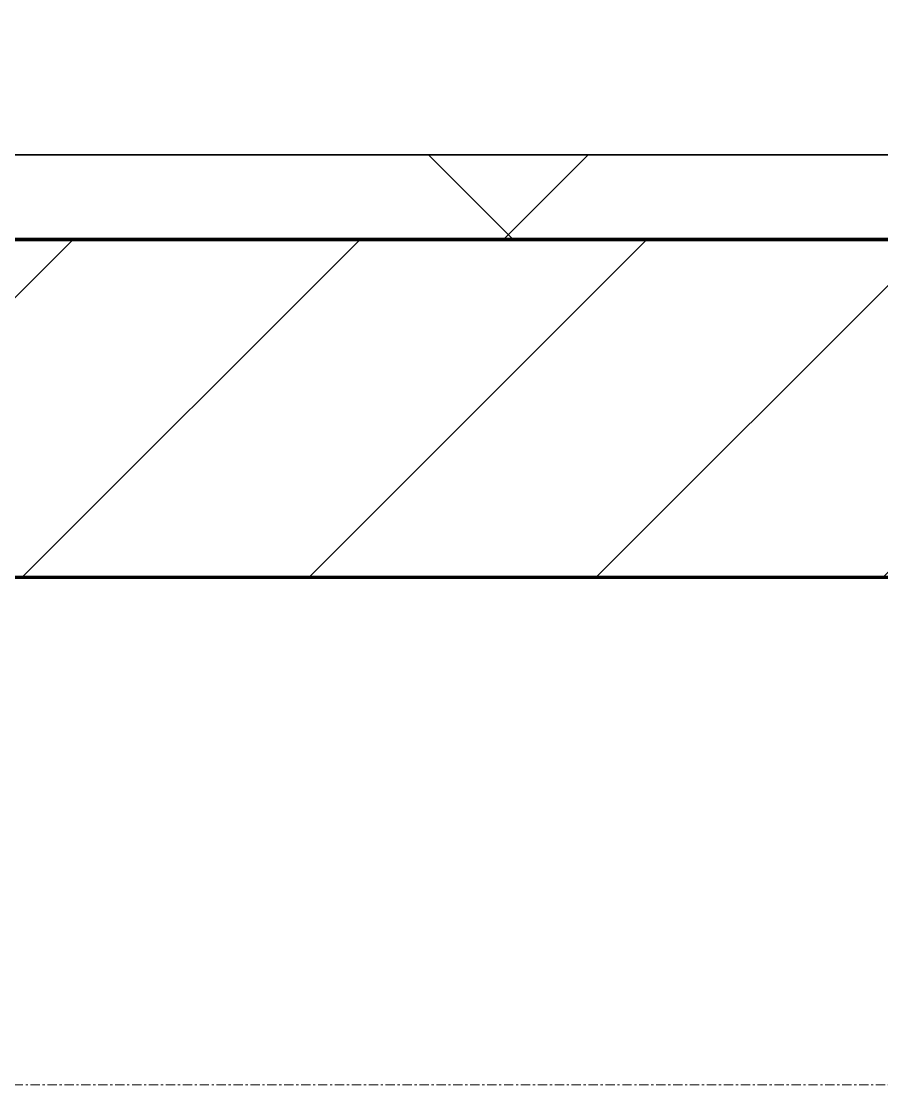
# Model space of a CAD drawing. Header units: millimetres. Extents: x -794334 to -714814, y -17806 to 22403.
# Drawn here: x -788570 to -788062, y -4321 to -3692 of the extents above; entities that cross this region are included whole.
import ezdxf
from ezdxf.xclip import XClip

# ---------------------------------------------------------------- set-up
doc = ezdxf.new("R2010")
doc.units = ezdxf.units.MM
doc.header["$XCLIPFRAME"] = 0
doc.linetypes.add('DPA_Grid _ Level 100', pattern=[10, 5.5, -1.6, 1.3, -1.6])
for name, color, linetype, lineweight in [('A-GLAZ-CURT', 2, 'Continuous', 9), ('A-WALL', 5, 'Continuous', 35), ('A-WALL-FNSH', 2, 'Continuous', 35), ('A-WALL-PATT', 1, 'Continuous', 35), ('S-GRID', 251, 'Continuous', 9), ('WALL-E', 2, 'Continuous', 35)]:
    doc.layers.add(name, color=color, linetype=linetype, lineweight=lineweight)
doc.layers.add('A11_ALU.SOLID SHEET', color=2, linetype='Continuous')

# ---------------------------------------------------------------- blocks, each defined once
blk = doc.blocks.new('*U804')
at = {"layer": 'S-GRID', "linetype": 'DPA_Grid _ Level 100'}
blk.add_line((57942.91, -7900), (-14128.88, -7900), dxfattribs=at)
blk = doc.blocks.new('PPLS-PP19_Custom Tile Pattern - Custom Tile Pattern-V41-4252-01 ENLARGED CONCOURSE LEVEL - REFLECTED CEILING PLAN - SHEET 3')
at = {"layer": 'A-GLAZ-CURT'}
for p, q in [((-300, 0), (300, 0)), ((300, 0), (-300, 0)), ((195.99, 0), (213.31, 0)), ((213.31, 0), (195.99, 0)), ((230.06, 0), (300, 0)), ((-300, -50), (300, -50)), ((300, -50), (-300, -50))]:
    blk.add_line(p, q, dxfattribs=at)
for points, knots in [([(-72.93, 0), (-75.51, 0), (-91.45, 0), (-123.96, 0), (-158.14, 0), (-171.04, 0)], [-19442.345229, -19442.345229, -19442.345229, -19442.345229, -18935.241197, -17136.203329, -16155.303362, -16155.303362, -16155.303362, -16155.303362]), ([(-150.34, 0), (-150.07, 0), (-147.75, 0), (-142.6, 0), (-127.26, 0), (-107.3, 0), (-90.42, 0), (-75.26, 0), (-68.41, 0), (-65.12, 0), (-63.63, 0)], [-4948.728362, -4948.728362, -4948.728362, -4948.728362, -4883.323924, -4440.880425, -4054.690705, -3793.097032, -3402.597032, -3144.956779, -3050.982048, -2969.237017, -2969.237017, -2969.237017, -2969.237017]), ([(-86.16, 0), (-91.37, 0), (-104.13, 0), (-122.65, 0), (-139.03, 0), (-146.11, 0), (-146.95, 0)], [-1681.3698, -1681.3698, -1681.3698, -1681.3698, -1374.161226, -945.742622, -741.901385, -489.130243, -489.130243, -489.130243, -489.130243]), ([(-126.5, 0), (-122.44, 0), (-108.71, 0), (-86.68, 0), (-63.44, 0), (-54.4, 0), (-48.53, 0), (-30.79, 0), (-18.03, 0), (8.61, 0), (15.02, 0), (22.91, 0), (31, 0), (39.04, 0), (51.19, 0), (58.74, 0), (61.34, 0), (61.45, 0)], [-5231.017328, -5231.017328, -5231.017328, -5231.017328, -4994.692869, -4542.524482, -4008.285538, -3689.699207, -3546.54457, -3315.260113, -2864.387349, -2439.246196, -2084.094819, -1956.422387, -1818.904206, -1645.594513, -1443.202566, -1228.752106, -1120.932285, -1120.932285, -1120.932285, -1120.932285]), ([(-36.33, 0), (-36.43, 0), (-37.27, 0), (-45.02, 0), (-46.13, 0), (-60.59, 0), (-81.23, 0), (-99.51, 0), (-114.02, 0), (-117.28, 0), (-118.78, 0)], [-1855.773136, -1855.773136, -1855.773136, -1855.773136, -1810.870157, -1672.078046, -1405.135169, -1060.00838, -740.068933, -229.489605, -116.330425, 0, 0, 0, 0]), ([(9.32, 0), (9.08, 0), (7.65, 0), (2.57, 0), (-12.23, 0), (-25.64, 0), (-40, 0), (-56.24, 0), (-75.59, 0), (-94, 0), (-112.01, 0), (-114.94, 0), (-115.63, 0)], [-2922.926651, -2922.926651, -2922.926651, -2922.926651, -2882.788014, -2720.818881, -2518.50168, -2125.455881, -1792.521578, -1466.981642, -1208.454564, -789.402658, -501.969187, -243.577221, -243.577221, -243.577221, -243.577221]), ([(-35.28, 0), (-40.67, 0), (-54.57, 0), (-76.54, 0), (-95.64, 0), (-103.17, 0)], [-8469.079126, -8469.079126, -8469.079126, -8469.079126, -8073.216054, -7508.296369, -7107.540182, -7107.540182, -7107.540182, -7107.540182]), ([(-103.16, 0), (-102.56, 0), (-96.36, 0), (-85.29, 0), (-71.67, 0), (-65.93, 0), (-65.07, 0)], [-2934.188883, -2934.188883, -2934.188883, -2934.188883, -2902.289527, -2605.247022, -2322.099534, -2241.8264, -2241.8264, -2241.8264, -2241.8264]), ([(-36.62, 0), (-36.62, 0), (-40.35, 0), (-44.32, 0), (-58.97, 0), (-82.6, 0), (-97.15, 0), (-102.96, 0)], [-4069.478503, -4069.478503, -4069.478503, -4069.478503, -3858.647035, -3538.256648, -2842.901703, -2193.204658, -1642.498133, -1642.498133, -1642.498133, -1642.498133]), ([(-102.63, 0), (-99.16, 0), (-88.22, 0), (-74.02, 0), (-62.74, 0), (-60.36, 0), (-59.97, 0)], [-6479.371946, -6479.371946, -6479.371946, -6479.371946, -6236.997189, -5713.340575, -5140.470607, -5006.787413, -5006.787413, -5006.787413, -5006.787413]), ([(-102.13, 0), (-100.15, 0), (-93.18, 0), (-71.33, 0), (-50.91, 0), (-35.98, 0), (-35.29, 0)], [-5236.91025, -5236.91025, -5236.91025, -5236.91025, -5103.229623, -4799.173296, -4065.652676, -4030.238635, -4030.238635, -4030.238635, -4030.238635]), ([(-91.46, 0), (-90.09, 0), (-84.7, 0), (-77.43, 0), (-72.73, 0), (-72.64, 0), (-72.64, 0)], [-19832.387487, -19832.387487, -19832.387487, -19832.387487, -19753.885894, -19541.04734, -19478.625389, -19471.062469, -19471.062469, -19471.062469, -19471.062469]), ([(-63.96, 0), (-64.13, 0), (-72.5, 0), (-80.63, 0), (-86.16, 0)], [-2171.769325, -2171.769325, -2171.769325, -2171.769325, -2007.031671, -1681.3698, -1681.3698, -1681.3698, -1681.3698]), ([(-35.29, 0), (-38.19, 0), (-45.84, 0), (-56.37, 0), (-71.66, 0), (-77.83, 0), (-82.66, 0), (-83.28, 0), (-83.28, 0)], [-2568.720401, -2568.720401, -2568.720401, -2568.720401, -2413.671296, -2161.752162, -2006.592567, -1646.621388, -1424.436217, -1393.971743, -1393.971743, -1393.971743, -1393.971743]), ([(-83.28, 0), (-83.28, 0), (-82.91, 0), (-76.14, 0), (-62.97, 0), (-48.14, 0), (-38.3, 0), (-35.63, 0), (-35.25, 0)], [-1393.4169, -1393.4169, -1393.4169, -1393.4169, -1353.722004, -1274.333717, -1073.56893, -651.549973, -296.515819, -237.432973, -237.432973, -237.432973, -237.432973]), ([(-66.39, 0), (-66.39, 0), (-63.63, 0), (-53.63, 0), (-34.42, 0), (-29.82, 0), (-29.19, 0)], [-2493.31794, -2493.31794, -2493.31794, -2493.31794, -2315.303971, -1809.437387, -963.711516, -666.19313, -666.19313, -666.19313, -666.19313]), ([(31.18, 0), (25.97, 0), (11.99, 0), (-16.92, 0), (-47.42, 0), (-65.77, 0), (-66.37, 0), (-66.38, 0)], [-4496.803627, -4496.803627, -4496.803627, -4496.803627, -4222.080604, -3745.412743, -2981.410125, -2542.574734, -2498.224237, -2498.224237, -2498.224237, -2498.224237]), ([(-63.63, 0), (-61.49, 0), (-57.39, 0), (-54.49, 0), (-45.2, 0), (-40.79, 0), (-40.46, 0), (-40.44, 0)], [-2969.237017, -2969.237017, -2969.237017, -2969.237017, -2851.217951, -2734.127174, -2474.780881, -2410.990208, -2350.645972, -2350.645972, -2350.645972, -2350.645972]), ([(-58.83, 0), (-58.37, 0), (-57.29, 0), (-54.23, 0), (-46.33, 0), (-42.62, 0), (-41.76, 0)], [-4859.52896, -4859.52896, -4859.52896, -4859.52896, -4680.891996, -4469.85053, -4321.566175, -4270.495146, -4270.495146, -4270.495146, -4270.495146]), ([(-51.83, 0), (-51.83, 0), (-51.78, 0), (-47.4, 0), (-46.01, 0), (-40.22, 0), (-36.78, 0)], [-632.814994, -632.814994, -632.814994, -632.814994, -627.965721, -508.377888, -260.442412, 0, 0, 0, 0]), ([(-35.26, 0), (-38.58, 0), (-45.34, 0), (-51.43, 0), (-51.79, 0)], [-1010.13203, -1010.13203, -1010.13203, -1010.13203, -819.71621, -644.910881, -644.910881, -644.910881, -644.910881]), ([(-41.76, 0), (-39.9, 0), (-37.72, 0), (-36.92, 0), (-36.77, 0)], [-4270.495146, -4270.495146, -4270.495146, -4270.495146, -4161.040818, -4106.245333, -4106.245333, -4106.245333, -4106.245333]), ([(-36.78, 0), (-32.43, 0), (-19.22, 0), (8.83, 0), (43.36, 0), (70.92, 0), (82.12, 0), (83.66, 0)], [-6191.144455, -6191.144455, -6191.144455, -6191.144455, -5862.463379, -5340.621928, -4573.028122, -4094.177415, -3869.465285, -3869.465285, -3869.465285, -3869.465285]), ([(30.82, 0), (29.27, 0), (20.14, 0), (3.54, 0), (-16.26, 0), (-33.79, 0), (-35.65, 0)], [-10462.034656, -10462.034656, -10462.034656, -10462.034656, -10363.088938, -9884.23066, -9424.652049, -9201.745899, -9201.745899, -9201.745899, -9201.745899]), ([(-34.88, 0), (-34.77, 0), (-33.14, 0), (-28.88, 0), (-26.95, 0), (-26.54, 0)], [-9067.096702, -9067.096702, -9067.096702, -9067.096702, -9057.163041, -8919.836787, -8834.607043, -8834.607043, -8834.607043, -8834.607043]), ([(-34.82, 0), (-33.99, 0), (-32.57, 0), (-29.94, 0), (-28.57, 0)], [-214.457191, -214.457191, -214.457191, -214.457191, -83.513472, 0, 0, 0, 0]), ([(-34.63, 0), (-26.29, 0), (-11.99, 0), (4.23, 0), (9.64, 0), (10.14, 0), (10.18, 0)], [-4019.024145, -4019.024145, -4019.024145, -4019.024145, -3589.737505, -3285.047089, -3066.359526, -3044.715262, -3044.715262, -3044.715262, -3044.715262]), ([(-26.75, 0), (-27.82, 0), (-30.83, 0), (-33.96, 0), (-34.59, 0)], [-8718.362214, -8718.362214, -8718.362214, -8718.362214, -8532.293389, -8485.872555, -8485.872555, -8485.872555, -8485.872555]), ([(76.63, 0), (74.8, 0), (67.65, 0), (53.52, 0), (37, 0), (24.07, 0), (12.82, 0), (-2.9, 0), (-20.62, 0), (-29.57, 0), (-34, 0), (-34.13, 0)], [-3095.572228, -3095.572228, -3095.572228, -3095.572228, -2950.589685, -2634.532728, -2313.748533, -2106.613311, -1925.670641, -1617.263037, -1290.787923, -1039.307308, -1031.857409, -1031.857409, -1031.857409, -1031.857409]), ([(-33.34, 0), (-33.34, 0), (-32.93, 0), (-31.16, 0), (-30.52, 0)], [-2415.024266, -2415.024266, -2415.024266, -2415.024266, -2357.633367, -2323.618664, -2323.618664, -2323.618664, -2323.618664]), ([(70.61, 0), (66.16, 0), (55.8, 0), (39.61, 0), (24.74, 0), (2.64, 0), (-17.84, 0), (-30.57, 0), (-31.82, 0), (-32, 0)], [-4647.237329, -4647.237329, -4647.237329, -4647.237329, -4326.416877, -4098.545751, -3766.694881, -3333.063701, -2994.501669, -2698.150104, -2614.070998, -2614.070998, -2614.070998, -2614.070998]), ([(-30.76, 0), (-30.73, 0), (-29.99, 0), (-23.47, 0), (-15.75, 0), (-15.19, 0)], [-54176.191683, -54176.191683, -54176.191683, -54176.191683, -54157.274271, -53749.15266, -53717.791567, -53717.791567, -53717.791567, -53717.791567]), ([(-30.52, 0), (-27.11, 0), (-17.83, 0), (5.99, 0), (20.95, 0), (31.18, 0), (32.02, 0)], [-2323.618664, -2323.618664, -2323.618664, -2323.618664, -2142.497158, -1716.209403, -1206.526904, -1161.809332, -1161.809332, -1161.809332, -1161.809332]), ([(-13, 0), (-14.35, 0), (-17.68, 0), (-25.97, 0), (-29.52, 0), (-30.21, 0)], [-55207.591944, -55207.591944, -55207.591944, -55207.591944, -54789.006179, -54461.685999, -54290.791712, -54290.791712, -54290.791712, -54290.791712]), ([(8.33, 0), (8.19, 0), (7.18, 0), (0.32, 0), (-13.89, 0), (-24.92, 0), (-29.03, 0)], [-3574.286521, -3574.286521, -3574.286521, -3574.286521, -3526.962355, -3285.499107, -2903.012179, -2680.714891, -2680.714891, -2680.714891, -2680.714891]), ([(-28.98, 0), (-28.66, 0), (-27.39, 0), (-24.45, 0), (-22.56, 0)], [-166.548282, -166.548282, -166.548282, -166.548282, -102.06493, 0, 0, 0, 0]), ([(-28.57, 0), (-26.93, 0), (-20.29, 0), (-11.45, 0), (2.08, 0), (13.15, 0), (21.24, 0), (24.62, 0), (24.72, 0), (24.72, 0)], [-5361.429781, -5361.429781, -5361.429781, -5361.429781, -5261.36855, -5050.479954, -4785.90057, -4596.498881, -4445.288762, -4384.376941, -4376.041937, -4376.041937, -4376.041937, -4376.041937]), ([(-22.56, 0), (-20.27, 0), (-17.03, 0), (-11.36, 0), (-7.66, 0), (-6.6, 0), (-6.44, 0)], [-56468.192263, -56468.192263, -56468.192263, -56468.192263, -56344.022017, -56303.229861, -56166.290093, -56124.392176, -56124.392176, -56124.392176, -56124.392176]), ([(-15.19, 0), (-13.07, 0), (7.48, 0), (42.82, 0), (88.72, 0), (120.63, 0), (138.28, 0), (138.53, 0)], [-461.142613, -461.142613, -461.142613, -461.142613, -429.606584, -390.253598, -346.313304, -291.370682, -290.5735, -290.5735, -290.5735, -290.5735]), ([(-6.54, 0), (-6.73, 0), (-7.2, 0), (-7.6, 0), (-7.79, 0)], [-56009.792147, -56009.792147, -56009.792147, -56009.792147, -55949.290093, -55895.192118, -55895.192118, -55895.192118, -55895.192118]), ([(-2.63, 0), (-2.47, 0), (-1.22, 0), (4.92, 0), (15.97, 0), (22.54, 0), (24.49, 0)], [-226.825321, -226.825321, -226.825321, -226.825321, -220.269177, -206.416616, -198.214427, -187.717507, -187.717507, -187.717507, -187.717507]), ([(103.09, 0), (101.08, 0), (86.31, 0), (63.34, 0), (35.84, 0), (12, 0), (3.08, 0), (-1.67, 0), (-2.25, 0)], [-375.435014, -375.435014, -375.435014, -375.435014, -369.147452, -330.153101, -307.516438, -285.83788, -246.234814, -234.646884, -234.646884, -234.646884, -234.646884]), ([(24.69, 0), (24.54, 0), (20.99, 0), (15.48, 0), (10.8, 0), (9.63, 0)], [-4368.572414, -4368.572414, -4368.572414, -4368.572414, -4306.476363, -4080.000647, -3772.857994, -3772.857994, -3772.857994, -3772.857994]), ([(18.16, 0), (19.15, 0), (24.25, 0), (25.66, 0), (26.12, 0)], [-5700.113719, -5700.113719, -5700.113719, -5700.113719, -5554.232259, -5302.431367, -5302.431367, -5302.431367, -5302.431367]), ([(32.41, 0), (31.49, 0), (26.98, 0), (20.67, 0), (18.85, 0), (18.16, 0)], [-6175.773004, -6175.773004, -6175.773004, -6175.773004, -6135.05769, -5972.647715, -5832.674503, -5832.674503, -5832.674503, -5832.674503]), ([(27.44, 0), (27.9, 0), (29.05, 0), (31.45, 0), (32.42, 0)], [-5037.309798, -5037.309798, -5037.309798, -5037.309798, -4887.603822, -4803.541223, -4803.541223, -4803.541223, -4803.541223]), ([(53.18, 0), (53.06, 0), (52.22, 0), (44.99, 0), (36.46, 0), (30.82, 0)], [-622.740158, -622.740158, -622.740158, -622.740158, -566.066452, -360.610861, 0, 0, 0, 0]), ([(136.44, 0), (121.66, 0), (86.93, 0), (51.16, 0), (31.18, 0)], [-106.750556, -106.750556, -106.750556, -106.750556, -59.610984, 0, 0, 0, 0]), ([(114.39, 0), (114.2, 0), (112.08, 0), (105.42, 0), (92.38, 0), (85.59, 0), (74.4, 0), (62.26, 0), (51.85, 0), (44.39, 0), (35.66, 0), (32.59, 0)], [-8148.58938, -8148.58938, -8148.58938, -8148.58938, -8105.191388, -7723.759874, -7531.75727, -7135.649961, -6924.452779, -6738.82075, -6548.303034, -6314.283804, -6178.406513, -6178.406513, -6178.406513, -6178.406513]), ([(32.59, 0), (33.75, 0), (38.47, 0), (45.92, 0), (57.76, 0), (64.47, 0), (72.74, 0), (75.22, 0), (76.03, 0), (76.21, 0)], [-1151.616324, -1151.616324, -1151.616324, -1151.616324, -1089.329421, -901.315459, -753.071572, -495.328968, -421.953223, -334.951786, -290.452333, -290.452333, -290.452333, -290.452333]), ([(33.37, 0), (37, 0), (48.37, 0), (71.92, 0), (100.57, 0), (116.36, 0), (128.63, 0), (128.95, 0)], [-135.792042, -135.792042, -135.792042, -135.792042, -118.513713, -97.899267, -63.759246, -39.050993, -35.895543, -35.895543, -35.895543, -35.895543]), ([(33.55, 0), (34.39, 0), (39.98, 0), (53.39, 0), (71.67, 0), (84.83, 0), (86.01, 0), (92.51, 0), (94.33, 0)], [-4772.18823, -4772.18823, -4772.18823, -4772.18823, -4705.298446, -4353.683244, -3960.84581, -3759.045785, -3336.541051, -2783.776468, -2783.776468, -2783.776468, -2783.776468]), ([(100.34, 0), (90.44, 0), (75.15, 0), (57.82, 0), (46.51, 0), (41.18, 0), (36.02, 0), (35.54, 0), (35.54, 0)], [-395.777283, -395.777283, -395.777283, -395.777283, -357.622665, -341.267687, -334.000314, -326.15566, -319.318397, -317.489778, -317.489778, -317.489778, -317.489778]), ([(36.29, 0), (37.77, 0), (48.82, 0), (64.79, 0), (84.62, 0), (97.2, 0), (100.49, 0)], [-314.598523, -314.598523, -314.598523, -314.598523, -305.899624, -287.17622, -249.500363, -235.081225, -235.081225, -235.081225, -235.081225]), ([(61.47, 0), (61.47, 0), (61.21, 0), (54.61, 0), (53.71, 0), (53.56, 0)], [-1113.311073, -1113.311073, -1113.311073, -1113.311073, -1096.402191, -891.204116, -747.28819, -747.28819, -747.28819, -747.28819]), ([(76.22, 0), (75.58, 0), (73.64, 0), (71.05, 0), (70.61, 0)], [-193.634889, -193.634889, -193.634889, -193.634889, -31.537676, 0, 0, 0, 0]), ([(94.4, 0), (94.4, 0), (94.64, 0), (99.11, 0), (108.97, 0), (120.79, 0), (139.94, 0), (163.31, 0), (185.23, 0), (193.62, 0), (194.69, 0), (194.79, 0)], [-2348.345796, -2348.345796, -2348.345796, -2348.345796, -2310.419338, -2233.599744, -2052.234781, -1843.028543, -1530.39897, -1095.004608, -529.74427, -295.064701, -265.121568, -265.121568, -265.121568, -265.121568]), ([(168.34, 0), (167.66, 0), (162.45, 0), (147.02, 0), (118.02, 0), (102, 0), (100.47, 0)], [-543.206583, -543.206583, -543.206583, -543.206583, -530.793311, -458.593899, -401.860199, -395.948421, -395.948421, -395.948421, -395.948421]), ([(101.62, 0), (110.34, 0), (125.77, 0), (132.42, 0), (134.6, 0)], [-233.419763, -233.419763, -233.419763, -233.419763, -194.761443, -152.241002, -152.241002, -152.241002, -152.241002]), ([(129.02, 0), (129.02, 0), (124.41, 0), (122.35, 0), (114.96, 0), (108.04, 0), (103.09, 0)], [-35.386604, -35.386604, -35.386604, -35.386604, -31.430235, -22.807238, -15.488593, 0, 0, 0, 0]), ([(157.9, 0), (156.77, 0), (151.67, 0), (143.29, 0), (134.04, 0), (126.24, 0), (118.6, 0), (114.23, 0), (111.98, 0), (105.66, 0), (105.23, 0), (105.23, 0)], [-10292.955006, -10292.955006, -10292.955006, -10292.955006, -10098.273015, -9847.788484, -9677.714971, -9567.007022, -9453.21225, -9220.200448, -9012.77275, -8966.157302, -8929.495943, -8929.495943, -8929.495943, -8929.495943]), ([(105.26, 0), (105.52, 0), (111.01, 0), (112.65, 0), (113.59, 0)], [-8920.561005, -8920.561005, -8920.561005, -8920.561005, -8814.835624, -8577.462505, -8577.462505, -8577.462505, -8577.462505]), ([(128.58, 0), (128.8, 0), (130.16, 0), (139.26, 0), (152.67, 0), (161.24, 0), (162.19, 0), (162.75, 0)], [-633.326174, -633.326174, -633.326174, -633.326174, -627.736123, -618.981161, -602.094757, -592.980799, -581.414464, -581.414464, -581.414464, -581.414464]), ([(137.1, 0), (136, 0), (133.64, 0), (129.87, 0), (129.11, 0)], [-670.405967, -670.405967, -670.405967, -670.405967, -651.020627, -640.742133, -640.742133, -640.742133, -640.742133]), ([(193.8, 0), (193.33, 0), (190.11, 0), (183.13, 0), (171, 0), (161.95, 0), (161.28, 0), (158.35, 0), (157.85, 0), (157.77, 0)], [-11665.349007, -11665.349007, -11665.349007, -11665.349007, -11565.880756, -11105.624034, -10839.086983, -10768.332124, -10666.779182, -10580.760289, -10550.278881, -10550.278881, -10550.278881, -10550.278881]), ([(300, 0), (286.53, 0), (254.22, 0), (207.11, 0), (177.41, 0), (159.34, 0), (158.33, 0), (158.3, 0)], [-285.253232, -285.253232, -285.253232, -285.253232, -244.693688, -187.987675, -143.776725, -129.632772, -123.352749, -123.352749, -123.352749, -123.352749]), ([(159.07, 0), (159.13, 0), (160.84, 0), (165.21, 0), (174.15, 0), (185.98, 0), (208.82, 0), (219.42, 0), (230.06, 0)], [-115.643202, -115.643202, -115.643202, -115.643202, -114.681583, -87.660824, -65.295536, -41.623857, -24.459831, 0, 0, 0, 0]), ([(162.75, 0), (165.4, 0), (170.91, 0), (172.61, 0), (172.61, 0)], [-111.264224, -111.264224, -111.264224, -111.264224, -56.742688, -19.085662, -19.085662, -19.085662, -19.085662]), ([(247.1, 0), (246.76, 0), (245.04, 0), (238.34, 0), (226.56, 0), (221.1, 0), (200.27, 0), (182.99, 0), (174.27, 0), (169.67, 0), (168.99, 0)], [-9649.085549, -9649.085549, -9649.085549, -9649.085549, -9581.591397, -9406.094246, -9221.510254, -9016.44624, -8717.832359, -8253.978395, -8152.463617, -8069.855175, -8069.855175, -8069.855175, -8069.855175]), ([(215.22, 0), (214.62, 0), (210.55, 0), (203.98, 0), (187.54, 0), (175.3, 0), (169.49, 0)], [-203.825446, -203.825446, -203.825446, -203.825446, -198.527383, -184.406837, -162.427601, -142.916156, -142.916156, -142.916156, -142.916156]), ([(171.51, 0), (176.48, 0), (193.23, 0), (201.73, 0), (208.81, 0), (213.9, 0), (241.96, 0), (266.73, 0), (281.71, 0), (291.71, 0), (296.52, 0), (297.86, 0), (298.09, 0)], [-7971.819559, -7971.819559, -7971.819559, -7971.819559, -7784.112253, -7606.717214, -7289.299508, -7042.621073, -6582.165592, -6068.460911, -5766.029927, -5566.724884, -5280.360606, -5199.253518, -5199.253518, -5199.253518, -5199.253518]), ([(172.07, 0), (177.66, 0), (187.87, 0), (201.08, 0), (207.47, 0), (213.96, 0), (215.11, 0)], [-255.364076, -255.364076, -255.364076, -255.364076, -237.955587, -223.92608, -215.862851, -208.75215, -208.75215, -208.75215, -208.75215]), ([(300, 0), (288.22, 0), (262, 0), (230.43, 0), (219.94, 0), (219.02, 0)], [-12528.858583, -12528.858583, -12528.858583, -12528.858583, -11905.454923, -11162.864862, -10856.732305, -10856.732305, -10856.732305, -10856.732305]), ([(219.9, 0), (220.86, 0), (227.84, 0), (242.06, 0), (246.54, 0), (246.96, 0)], [-10670.940496, -10670.940496, -10670.940496, -10670.940496, -10511.382485, -9925.173265, -9834.877357, -9834.877357, -9834.877357, -9834.877357]), ([(284.76, 0), (284.76, 0), (285.09, 0), (287.47, 0), (293.59, 0), (297.76, 0), (300, 0)], [-4110.630118, -4110.630118, -4110.630118, -4110.630118, -4053.389046, -3959.664717, -3862.421465, -3746.95702, -3746.95702, -3746.95702, -3746.95702]), ([(297.38, 0), (295.84, 0), (291.62, 0), (285.38, 0), (284.87, 0)], [-4803.172655, -4803.172655, -4803.172655, -4803.172655, -4358.271401, -4143.037883, -4143.037883, -4143.037883, -4143.037883])]:
    blk.add_open_spline(points, degree=3, knots=knots, dxfattribs=at)
for points in [[(-39.84, 0), (-39.08, 0), (-38.11, 0), (-37.36, 0)], [(-29.03, 0), (-31.02, 0), (-33.01, 0), (-35.02, 0)], [(24.49, 0), (25.23, 0), (25.72, 0), (26.04, 0)], [(27.89, 0), (28.95, 0), (30.46, 0), (32.54, 0)], [(80.35, 0), (79.57, 0), (78.27, 0), (76.63, 0)], [(84.06, 0), (83.48, 0), (82.41, 0), (81.72, 0)], [(168.74, 0), (168.74, 0), (169.81, 0), (171.51, 0)], [(195.11, 0), (194.91, 0), (194.44, 0), (193.8, 0)]]:
    blk.add_open_spline(points, degree=3, dxfattribs=at)
blk = doc.blocks.new('PPLS-PP19_Custom Tile Pattern - Custom Tile Pattern-V42-4252-01 ENLARGED CONCOURSE LEVEL - REFLECTED CEILING PLAN - SHEET 3')
at = {"layer": 'A-GLAZ-CURT'}
for p, q in [((-300, 0), (300, 0)), ((300, 0), (-300, 0)), ((-293.07, 0), (-275.75, 0)), ((-275.75, 0), (-293.07, 0)), ((-222.32, 0), (-205, 0)), ((-205, 0), (-222.32, 0)), ((-300, -50), (300, -50)), ((300, -50), (-300, -50))]:
    blk.add_line(p, q, dxfattribs=at)
at = {"layer": 'A-GLAZ-CURT', "flags": 128}
for points in [[(-300, 0), (-291.56, 0), (-283.3, 0), (-275.2, 0), (-267.26, 0), (-259.45, 0), (-251.77, 0), (-244.2, 0), (-236.74, 0), (-229.36, 0), (-222.06, 0), (-214.83, 0), (-207.71, 0), (-200.76, 0), (-194.02, 0), (-187.54, 0), (-181.38, 0), (-175.58, 0), (-170.25, 0), (-165.64, 0), (-162.01, 0), (-160.1, 0)], [(-160.27, 0), (-164.95, 0), (-169.65, 0), (-174.47, 0), (-179.49, 0), (-184.81, 0), (-190.44, 0), (-196.37, 0), (-202.58, 0), (-209.04, 0), (-215.73, 0), (-222.63, 0), (-229.72, 0), (-236.97, 0), (-244.39, 0), (-251.96, 0), (-259.67, 0), (-267.51, 0), (-275.48, 0), (-283.55, 0), (-291.73, 0), (-300, 0)]]:
    blk.add_lwpolyline(points, dxfattribs=at)
at = {"layer": 'A-GLAZ-CURT'}
for points, knots in [([(-300, 0), (-284.65, 0), (-236.57, 0), (-174.61, 0), (-129.95, 0), (-110.93, 0), (-99.91, 0), (-92.41, 0)], [-5323.127839, -5323.127839, -5323.127839, -5323.127839, -4502.809032, -2700.551212, -1002.059161, -460.363443, -18.324616, -18.324616, -18.324616, -18.324616]), ([(-160.15, 0), (-176.67, 0), (-214.02, 0), (-262.56, 0), (-294.48, 0), (-300, 0)], [-16436.468496, -16436.468496, -16436.468496, -16436.468496, -15131.813646, -13729.592194, -13439.944408, -13439.944408, -13439.944408, -13439.944408]), ([(-160.07, 0), (-160.13, 0), (-163.73, 0), (-174.02, 0), (-185.59, 0), (-209.77, 0), (-232.01, 0), (-255.22, 0), (-262.59, 0), (-264.9, 0), (-265.4, 0)], [-2240.906511, -2240.906511, -2240.906511, -2240.906511, -2237.412286, -2029.680487, -1755.085331, -1400.429864, -858.079193, -543.655514, -208.940337, 0, 0, 0, 0]), ([(-258.6, 0), (-257.91, 0), (-254.26, 0), (-241.25, 0), (-225.99, 0), (-213.1, 0), (-200.2, 0), (-185.8, 0), (-173.07, 0), (-162.54, 0), (-160.82, 0)], [-5722.54675, -5722.54675, -5722.54675, -5722.54675, -5657.471696, -5413.335975, -5017.494783, -4832.723979, -4666.091899, -4349.945572, -4000.813434, -3917.448111, -3917.448111, -3917.448111, -3917.448111]), ([(-133.82, 0), (-135.51, 0), (-137.8, 0), (-149.31, 0), (-162.01, 0), (-177.91, 0), (-199.46, 0), (-216.65, 0), (-231.26, 0), (-233.46, 0), (-234, 0)], [-2731.647847, -2731.647847, -2731.647847, -2731.647847, -2418.507304, -2308.929706, -2113.765672, -1763.376603, -1422.553702, -978.033455, -846.069444, -682.911962, -682.911962, -682.911962, -682.911962]), ([(-233.49, 0), (-233.44, 0), (-232.38, 0), (-230.74, 0), (-225.3, 0), (-223.63, 0)], [-455.274641, -455.274641, -455.274641, -455.274641, -440.605512, -119.536984, 0, 0, 0, 0]), ([(-223.63, 0), (-219.39, 0), (-206.17, 0), (-188.58, 0), (-169.02, 0), (-152.12, 0), (-136.84, 0), (-127.33, 0), (-124.19, 0), (-123.43, 0), (-123.28, 0)], [-5463.295695, -5463.295695, -5463.295695, -5463.295695, -5161.076232, -4739.070012, -4465.409639, -4149.119819, -3839.893365, -3647.167523, -3488.92562, -3439.852845, -3439.852845, -3439.852845, -3439.852845])]:
    blk.add_open_spline(points, degree=3, knots=knots, dxfattribs=at)
blk = doc.blocks.new('*U1029')
at = {"layer": 'A-GLAZ-CURT'}
for name, p in [('PPLS-PP19_Custom Tile Pattern - Custom Tile Pattern-V41-4252-01 ENLARGED CONCOURSE LEVEL - REFLECTED CEILING PLAN - SHEET 3', (-9597.63, -7350)), ('PPLS-PP19_Custom Tile Pattern - Custom Tile Pattern-V42-4252-01 ENLARGED CONCOURSE LEVEL - REFLECTED CEILING PLAN - SHEET 3', (-8997.63, -7350))]:
    blk.add_blockref(name, p, dxfattribs=at)
blk = doc.blocks.new('*U1630')
blk.add_lwpolyline([(22690, -750), (19166.45, -750), (19116.45, -700), (18966.44, -550), (-101025.39, -550), (-101025.39, -6704.96), (-96300, -6704.96), (-96300, -7350), (-94497.63, -7350), (17250, -7350), (17250, -6849.96), (18300, -6849.96), (22690, -6849.96)], close=True)

msp = doc.modelspace()

# ---------------------------------------------------------------- block references
at = {"layer": 'A11_ALU.SOLID SHEET'}
ref = msp.add_blockref('*U1630', (-744681.24, 3579.02), dxfattribs=at)
XClip(ref).set_block_clipping_path([(-45802.4668593339, -9620.0029952967), (23702.8690583039, 10334.9999958097)])

# ---------------------------------------------------------------- next in the draw order: hatches: boundary and pattern name
at = {"layer": 'A-WALL-PATT', "lineweight": 9}
h = msp.add_hatch(dxfattribs=at)
h.set_pattern_fill('FP_5', color=256, style=0, pattern_type=2)
h.set_pattern_definition([(45, (0, 0), (-212.13203, 212.13203), []), (135, (0, 0), (-212.13203, -212.13203), [])])
h.paths.add_polyline_path([(-727630.24, -3820.98), (-727382.37, -3820.98), (-727382.37, -3770.98), (-790483.7, -3770.98), (-790483.7, -3820.98), (-727766, -3820.98)])
h = msp.add_hatch(dxfattribs=at)
h.set_pattern_fill('FP_2', color=256, style=0, pattern_type=2)
h.set_pattern_definition([(45, (0, 0), (-84.852814, 84.852814), [])])
h.paths.add_polyline_path([(-727382.37, -4020.98), (-727382.37, -3820.98), (-790483.7, -3820.98), (-790483.7, -4020.98), (-727494.49, -4020.98)])

# ---------------------------------------------------------------- next in the draw order: linework, layer by layer
at = {"layer": 'A-WALL', "color": 7, "lineweight": 70}
for p, q in [((-788780, -3820.98), (-787580, -3820.98)), ((-787580, -3820.98), (-788780, -3820.98)), ((-787580, -4020.98), (-788780, -4020.98))]:
    msp.add_line(p, q, dxfattribs=at)
at = {"layer": 'A-WALL-FNSH', "color": 250}
msp.add_line((-788780, -3770.98), (-787580, -3770.98), dxfattribs=at)
at = {"layer": 'WALL-E'}
for p, q in [((-727382.37, -4020.98), (-790483.7, -4020.98)), ((-790483.7, -4020.98), (-727382.37, -4020.98))]:
    msp.add_line(p, q, dxfattribs=at)

# ---------------------------------------------------------------- next in the draw order: block references
for name in ['*U804', '*U1029']:
    msp.add_blockref(name, (-778882.37, 3579.02))

doc.saveas('drawing.dxf')
